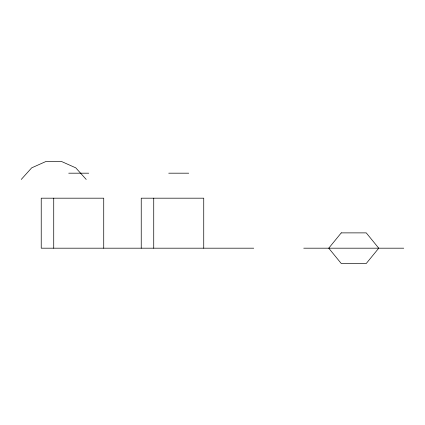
<?xml version="1.0" encoding="UTF-8"?>
<svg xmlns="http://www.w3.org/2000/svg" width="425" height="425" viewBox="0 0 425 425"><rect width="100%" height="100%" fill="white"/><g stroke="black" fill="none" stroke-linecap="round" stroke-linejoin="round"><path stroke-width="0.64" d="M21.25 179.435L31.684 167.843L45.932 161.5L61.524 161.5L75.772 167.843L86.206 179.435M68.728 173.182L88.729 173.182M168.736 173.182L188.737 173.182M253.741 248.189L41.225 248.189L41.225 198.183L103.732 198.183L103.732 248.189M303.742 248.189L403.75 248.189M203.74 248.189L203.74 198.183L141.233 198.183L141.233 248.189M153.733 198.183L153.733 248.189M53.731 198.183L53.731 248.189M341.248 232.879L328.743 248.189L341.248 263.5L366.249 263.5L378.749 248.189L366.249 232.879L341.248 232.879"/></g></svg>
